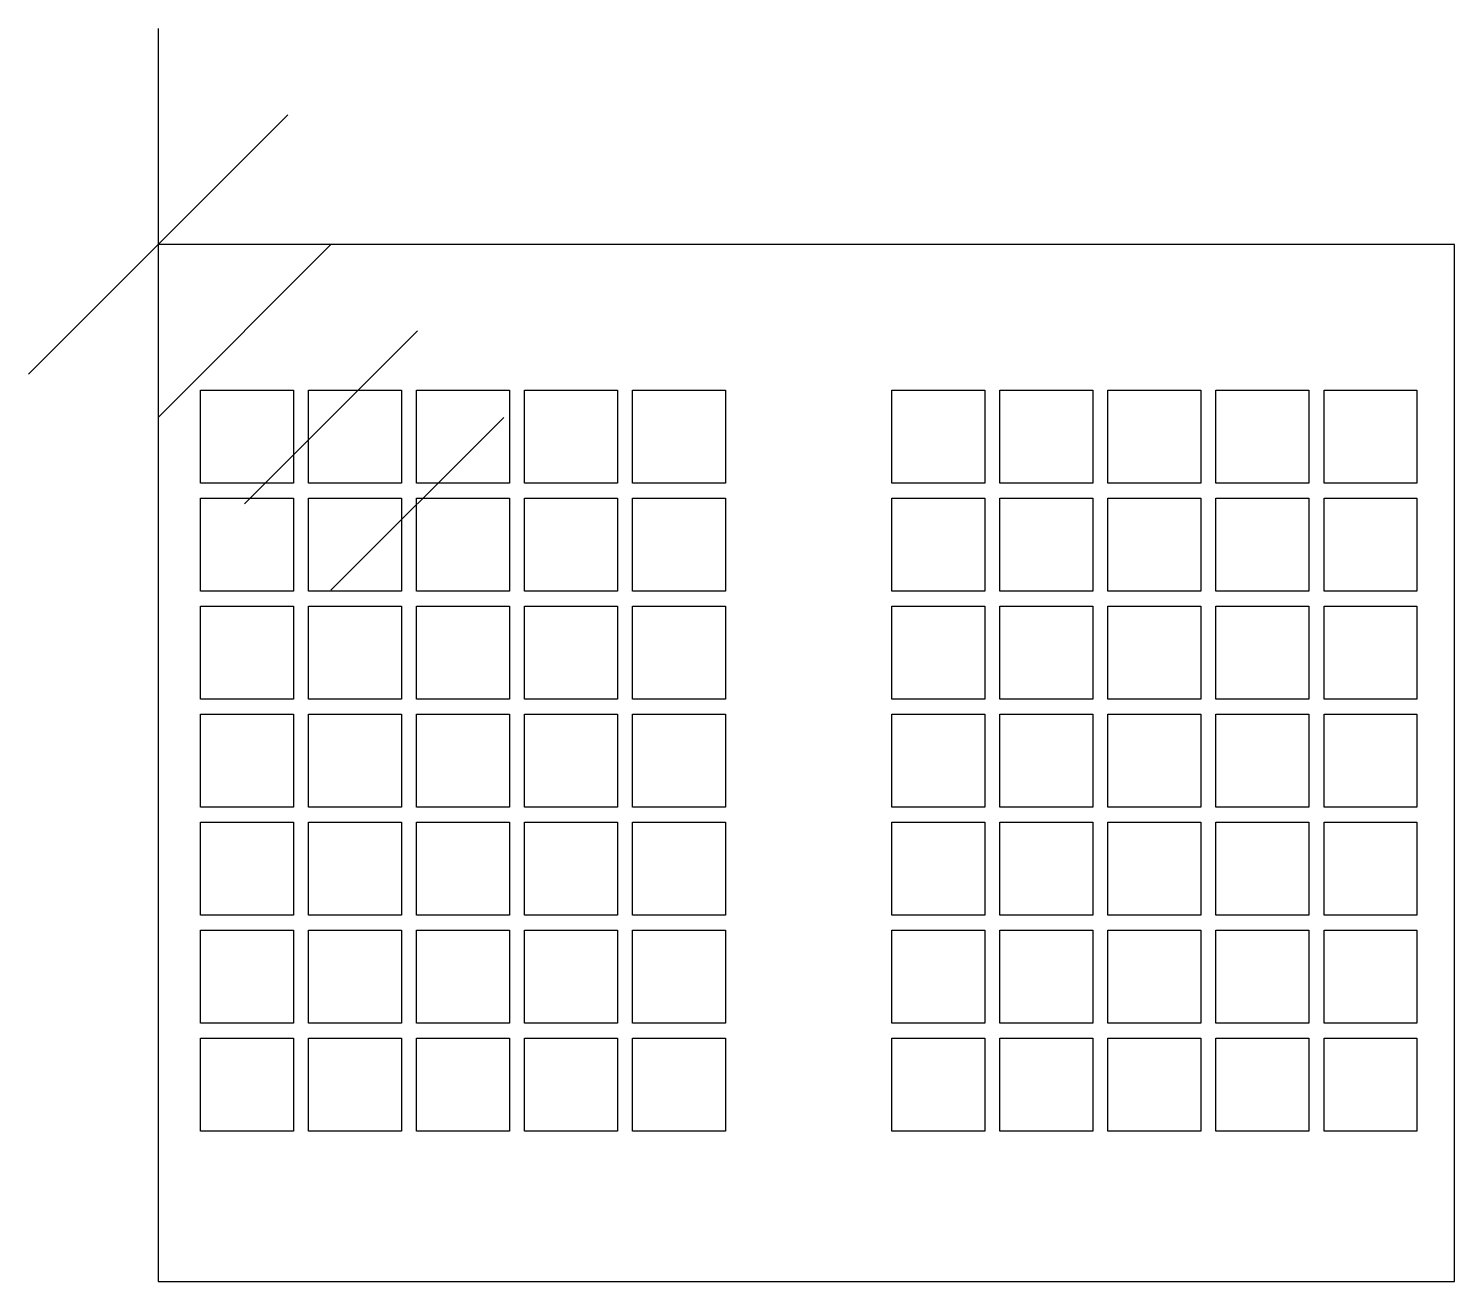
# Model space of a CAD drawing. Extents: x -3 to 30, y 255.4 to 284.4.
import ezdxf

# ---------------------------------------------------------------- set-up
doc = ezdxf.new("R2010")
doc.units = 0

msp = doc.modelspace()

# ---------------------------------------------------------------- linework, layer by layer
at = {"layer": 'Grid'}
for p, q in [((0.980469, 276.031), (3.13086, 276.031)), ((0.980469, 273.88), (0.980469, 276.031)), ((3.13086, 276.031), (3.13086, 273.88)), ((3.48047, 276.031), (5.63086, 276.031)), ((3.48047, 273.88), (3.48047, 276.031)), ((5.63086, 276.031), (5.63086, 273.88)), ((5.98047, 276.031), (8.13086, 276.031)), ((5.98047, 273.88), (5.98047, 276.031)), ((8.13086, 276.031), (8.13086, 273.88)), ((8.48047, 276.031), (10.6309, 276.031)), ((8.48047, 273.88), (8.48047, 276.031)), ((10.6309, 276.031), (10.6309, 273.88)), ((10.9805, 276.031), (13.1309, 276.031)), ((10.9805, 273.88), (10.9805, 276.031)), ((13.1309, 276.031), (13.1309, 273.88)), ((16.9805, 276.031), (19.1309, 276.031)), ((16.9805, 273.88), (16.9805, 276.031)), ((19.1309, 276.031), (19.1309, 273.88)), ((19.4805, 276.031), (21.6309, 276.031)), ((19.4805, 273.88), (19.4805, 276.031)), ((21.6309, 276.031), (21.6309, 273.88)), ((21.9805, 276.031), (24.1309, 276.031)), ((21.9805, 273.88), (21.9805, 276.031)), ((24.1309, 276.031), (24.1309, 273.88)), ((24.4805, 276.031), (26.6309, 276.031)), ((24.4805, 273.88), (24.4805, 276.031)), ((26.6309, 276.031), (26.6309, 273.88)), ((26.9824, 276.031), (29.1309, 276.031)), ((26.9824, 273.88), (26.9824, 276.031)), ((29.1309, 276.031), (29.1309, 273.88)), ((3.13086, 273.88), (0.980469, 273.88)), ((5.63086, 273.88), (3.48047, 273.88)), ((8.13086, 273.88), (5.98047, 273.88)), ((10.6309, 273.88), (8.48047, 273.88)), ((13.1309, 273.88), (10.9805, 273.88)), ((19.1309, 273.88), (16.9805, 273.88)), ((21.6309, 273.88), (19.4805, 273.88)), ((24.1309, 273.88), (21.9805, 273.88)), ((26.6309, 273.88), (24.4805, 273.88)), ((29.1309, 273.88), (26.9824, 273.88)), ((0.980469, 273.531), (3.13086, 273.531)), ((0.980469, 271.38), (0.980469, 273.531)), ((3.13086, 273.531), (3.13086, 271.38)), ((3.48047, 273.531), (5.63086, 273.531)), ((3.48047, 271.38), (3.48047, 273.531)), ((5.63086, 273.531), (5.63086, 271.38)), ((5.98047, 273.531), (8.13086, 273.531)), ((5.98047, 271.38), (5.98047, 273.531)), ((8.13086, 273.531), (8.13086, 271.38)), ((8.48047, 273.531), (10.6309, 273.531)), ((8.48047, 271.38), (8.48047, 273.531)), ((10.6309, 273.531), (10.6309, 271.38)), ((10.9805, 273.531), (13.1309, 273.531)), ((10.9805, 271.38), (10.9805, 273.531)), ((13.1309, 273.531), (13.1309, 271.38)), ((16.9805, 273.531), (19.1309, 273.531)), ((16.9805, 271.38), (16.9805, 273.531)), ((19.1309, 273.531), (19.1309, 271.38)), ((19.4805, 273.531), (21.6309, 273.531)), ((19.4805, 271.38), (19.4805, 273.531)), ((21.6309, 273.531), (21.6309, 271.38)), ((21.9805, 273.531), (24.1309, 273.531)), ((21.9805, 271.38), (21.9805, 273.531)), ((24.1309, 273.531), (24.1309, 271.38)), ((24.4805, 273.531), (26.6309, 273.531)), ((24.4805, 271.38), (24.4805, 273.531)), ((26.6309, 273.531), (26.6309, 271.38)), ((26.9824, 273.531), (29.1309, 273.531)), ((26.9824, 271.38), (26.9824, 273.531)), ((29.1309, 273.531), (29.1309, 271.38)), ((3.13086, 271.38), (0.980469, 271.38)), ((5.63086, 271.38), (3.48047, 271.38)), ((8.13086, 271.38), (5.98047, 271.38)), ((10.6309, 271.38), (8.48047, 271.38)), ((13.1309, 271.38), (10.9805, 271.38)), ((19.1309, 271.38), (16.9805, 271.38)), ((21.6309, 271.38), (19.4805, 271.38)), ((24.1309, 271.38), (21.9805, 271.38)), ((26.6309, 271.38), (24.4805, 271.38)), ((29.1309, 271.38), (26.9824, 271.38)), ((0.980469, 271.031), (3.13086, 271.031)), ((0.980469, 268.88), (0.980469, 271.031)), ((3.13086, 271.031), (3.13086, 268.88)), ((3.48047, 271.031), (5.63086, 271.031)), ((3.48047, 268.88), (3.48047, 271.031)), ((5.63086, 271.031), (5.63086, 268.88)), ((5.98047, 271.031), (8.13086, 271.031)), ((5.98047, 268.88), (5.98047, 271.031)), ((8.13086, 271.031), (8.13086, 268.88)), ((8.48047, 271.031), (10.6309, 271.031)), ((8.48047, 268.88), (8.48047, 271.031)), ((10.6309, 271.031), (10.6309, 268.88)), ((10.9805, 271.031), (13.1309, 271.031)), ((10.9805, 268.88), (10.9805, 271.031)), ((13.1309, 271.031), (13.1309, 268.88)), ((16.9805, 271.031), (19.1309, 271.031)), ((16.9805, 268.88), (16.9805, 271.031)), ((19.1309, 271.031), (19.1309, 268.88)), ((19.4805, 271.031), (21.6309, 271.031)), ((19.4805, 268.88), (19.4805, 271.031)), ((21.6309, 271.031), (21.6309, 268.88)), ((21.9805, 271.031), (24.1309, 271.031)), ((21.9805, 268.88), (21.9805, 271.031)), ((24.1309, 271.031), (24.1309, 268.88)), ((24.4805, 271.031), (26.6309, 271.031)), ((24.4805, 268.88), (24.4805, 271.031)), ((26.6309, 271.031), (26.6309, 268.88)), ((26.9824, 271.031), (29.1309, 271.031)), ((26.9824, 268.88), (26.9824, 271.031)), ((29.1309, 271.031), (29.1309, 268.88)), ((3.13086, 268.88), (0.980469, 268.88)), ((5.63086, 268.88), (3.48047, 268.88)), ((8.13086, 268.88), (5.98047, 268.88)), ((10.6309, 268.88), (8.48047, 268.88)), ((13.1309, 268.88), (10.9805, 268.88)), ((19.1309, 268.88), (16.9805, 268.88)), ((21.6309, 268.88), (19.4805, 268.88)), ((24.1309, 268.88), (21.9805, 268.88)), ((26.6309, 268.88), (24.4805, 268.88)), ((29.1309, 268.88), (26.9824, 268.88)), ((0.980469, 268.531), (3.13086, 268.531)), ((0.980469, 266.38), (0.980469, 268.531)), ((3.13086, 268.531), (3.13086, 266.38)), ((3.48047, 268.531), (5.63086, 268.531)), ((3.48047, 266.38), (3.48047, 268.531)), ((5.63086, 268.531), (5.63086, 266.38)), ((5.98047, 268.531), (8.13086, 268.531)), ((5.98047, 266.38), (5.98047, 268.531)), ((8.13086, 268.531), (8.13086, 266.38)), ((8.48047, 268.531), (10.6309, 268.531)), ((8.48047, 266.38), (8.48047, 268.531)), ((10.6309, 268.531), (10.6309, 266.38)), ((10.9805, 268.531), (13.1309, 268.531)), ((10.9805, 266.38), (10.9805, 268.531)), ((13.1309, 268.531), (13.1309, 266.38)), ((16.9805, 268.531), (19.1309, 268.531)), ((16.9805, 266.38), (16.9805, 268.531)), ((19.1309, 268.531), (19.1309, 266.38)), ((19.4805, 268.531), (21.6309, 268.531)), ((19.4805, 266.38), (19.4805, 268.531)), ((21.6309, 268.531), (21.6309, 266.38)), ((21.9805, 268.531), (24.1309, 268.531)), ((21.9805, 266.38), (21.9805, 268.531)), ((24.1309, 268.531), (24.1309, 266.38)), ((24.4805, 268.531), (26.6309, 268.531)), ((24.4805, 266.38), (24.4805, 268.531)), ((26.6309, 268.531), (26.6309, 266.38)), ((26.9824, 268.531), (29.1309, 268.531)), ((26.9824, 266.38), (26.9824, 268.531)), ((29.1309, 268.531), (29.1309, 266.38)), ((3.13086, 266.38), (0.980469, 266.38)), ((5.63086, 266.38), (3.48047, 266.38)), ((8.13086, 266.38), (5.98047, 266.38)), ((10.6309, 266.38), (8.48047, 266.38)), ((13.1309, 266.38), (10.9805, 266.38)), ((19.1309, 266.38), (16.9805, 266.38)), ((21.6309, 266.38), (19.4805, 266.38)), ((24.1309, 266.38), (21.9805, 266.38)), ((26.6309, 266.38), (24.4805, 266.38)), ((29.1309, 266.38), (26.9824, 266.38)), ((0.980469, 266.031), (3.13086, 266.031)), ((0.980469, 263.88), (0.980469, 266.031)), ((3.13086, 266.031), (3.13086, 263.88)), ((3.48047, 266.031), (5.63086, 266.031)), ((3.48047, 263.88), (3.48047, 266.031)), ((5.63086, 266.031), (5.63086, 263.88)), ((5.98047, 266.031), (8.13086, 266.031)), ((5.98047, 263.88), (5.98047, 266.031)), ((8.13086, 266.031), (8.13086, 263.88)), ((8.48047, 266.031), (10.6309, 266.031)), ((8.48047, 263.88), (8.48047, 266.031)), ((10.6309, 266.031), (10.6309, 263.88)), ((10.9805, 266.031), (13.1309, 266.031)), ((10.9805, 263.88), (10.9805, 266.031)), ((13.1309, 266.031), (13.1309, 263.88)), ((16.9805, 266.031), (19.1309, 266.031)), ((16.9805, 263.88), (16.9805, 266.031)), ((19.1309, 266.031), (19.1309, 263.88)), ((19.4805, 266.031), (21.6309, 266.031)), ((19.4805, 263.88), (19.4805, 266.031)), ((21.6309, 266.031), (21.6309, 263.88)), ((21.9805, 266.031), (24.1309, 266.031)), ((21.9805, 263.88), (21.9805, 266.031)), ((24.1309, 266.031), (24.1309, 263.88)), ((24.4805, 266.031), (26.6309, 266.031)), ((24.4805, 263.88), (24.4805, 266.031)), ((26.6309, 266.031), (26.6309, 263.88)), ((26.9824, 266.031), (29.1309, 266.031)), ((26.9824, 263.88), (26.9824, 266.031)), ((29.1309, 266.031), (29.1309, 263.88)), ((3.13086, 263.88), (0.980469, 263.88)), ((5.63086, 263.88), (3.48047, 263.88)), ((8.13086, 263.88), (5.98047, 263.88)), ((10.6309, 263.88), (8.48047, 263.88)), ((13.1309, 263.88), (10.9805, 263.88)), ((19.1309, 263.88), (16.9805, 263.88)), ((21.6309, 263.88), (19.4805, 263.88)), ((24.1309, 263.88), (21.9805, 263.88)), ((26.6309, 263.88), (24.4805, 263.88)), ((29.1309, 263.88), (26.9824, 263.88)), ((0.980469, 263.531), (3.13086, 263.531)), ((0.980469, 261.382), (0.980469, 263.531)), ((3.13086, 263.531), (3.13086, 261.382)), ((3.48047, 263.531), (5.63086, 263.531)), ((3.48047, 261.382), (3.48047, 263.531)), ((5.63086, 263.531), (5.63086, 261.382)), ((5.98047, 263.531), (8.13086, 263.531)), ((5.98047, 261.382), (5.98047, 263.531)), ((8.13086, 263.531), (8.13086, 261.382)), ((8.48047, 263.531), (10.6309, 263.531)), ((8.48047, 261.382), (8.48047, 263.531)), ((10.6309, 263.531), (10.6309, 261.382)), ((10.9805, 263.531), (13.1309, 263.531)), ((10.9805, 261.382), (10.9805, 263.531)), ((13.1309, 263.531), (13.1309, 261.382)), ((16.9805, 263.531), (19.1309, 263.531)), ((16.9805, 261.382), (16.9805, 263.531)), ((19.1309, 263.531), (19.1309, 261.382)), ((19.4805, 263.531), (21.6309, 263.531)), ((19.4805, 261.382), (19.4805, 263.531)), ((21.6309, 263.531), (21.6309, 261.382)), ((21.9805, 263.531), (24.1309, 263.531)), ((21.9805, 261.382), (21.9805, 263.531)), ((24.1309, 263.531), (24.1309, 261.382)), ((24.4805, 263.531), (26.6309, 263.531)), ((24.4805, 261.382), (24.4805, 263.531)), ((26.6309, 263.531), (26.6309, 261.382)), ((26.9824, 263.531), (29.1309, 263.531)), ((26.9824, 261.382), (26.9824, 263.531)), ((29.1309, 263.531), (29.1309, 261.382)), ((3.13086, 261.382), (0.980469, 261.382)), ((5.63086, 261.382), (3.48047, 261.382)), ((8.13086, 261.382), (5.98047, 261.382)), ((10.6309, 261.382), (8.48047, 261.382)), ((13.1309, 261.382), (10.9805, 261.382)), ((19.1309, 261.382), (16.9805, 261.382)), ((21.6309, 261.382), (19.4805, 261.382)), ((24.1309, 261.382), (21.9805, 261.382)), ((26.6309, 261.382), (24.4805, 261.382)), ((29.1309, 261.382), (26.9824, 261.382)), ((0.980469, 261.033), (3.13086, 261.033)), ((0.980469, 258.882), (0.980469, 261.033)), ((3.13086, 261.033), (3.13086, 258.882)), ((3.48047, 261.033), (5.63086, 261.033)), ((3.48047, 258.882), (3.48047, 261.033)), ((5.63086, 261.033), (5.63086, 258.882)), ((5.98047, 261.033), (8.13086, 261.033)), ((5.98047, 258.882), (5.98047, 261.033)), ((8.13086, 261.033), (8.13086, 258.882)), ((8.48047, 261.033), (10.6309, 261.033)), ((8.48047, 258.882), (8.48047, 261.033)), ((10.6309, 261.033), (10.6309, 258.882)), ((10.9805, 261.033), (13.1309, 261.033)), ((10.9805, 258.882), (10.9805, 261.033)), ((13.1309, 261.033), (13.1309, 258.882)), ((16.9805, 261.033), (19.1309, 261.033)), ((16.9805, 258.882), (16.9805, 261.033)), ((19.1309, 261.033), (19.1309, 258.882)), ((19.4805, 261.033), (21.6309, 261.033)), ((19.4805, 258.882), (19.4805, 261.033)), ((21.6309, 261.033), (21.6309, 258.882)), ((21.9805, 261.033), (24.1309, 261.033)), ((21.9805, 258.882), (21.9805, 261.033)), ((24.1309, 261.033), (24.1309, 258.882)), ((24.4805, 261.033), (26.6309, 261.033)), ((24.4805, 258.882), (24.4805, 261.033)), ((26.6309, 261.033), (26.6309, 258.882)), ((26.9824, 261.033), (29.1309, 261.033)), ((26.9824, 258.882), (26.9824, 261.033)), ((29.1309, 261.033), (29.1309, 258.882)), ((3.13086, 258.882), (0.980469, 258.882)), ((5.63086, 258.882), (3.48047, 258.882)), ((8.13086, 258.882), (5.98047, 258.882)), ((10.6309, 258.882), (8.48047, 258.882)), ((13.1309, 258.882), (10.9805, 258.882)), ((19.1309, 258.882), (16.9805, 258.882)), ((21.6309, 258.882), (19.4805, 258.882)), ((24.1309, 258.882), (21.9805, 258.882)), ((26.6309, 258.882), (24.4805, 258.882)), ((29.1309, 258.882), (26.9824, 258.882))]:
    msp.add_line(p, q, dxfattribs=at)
at = {"layer": 'Layer 1'}
for p, q in [((0, 284.4), (0, 274.4)), ((3, 282.4), (-3, 276.4)), ((4, 279.4), (0, 275.4)), ((6, 277.4), (2, 273.4)), ((8, 275.4), (4, 271.4))]:
    msp.add_line(p, q, dxfattribs=at)
at = {"layer": 'Outline'}
for p, q in [((30, 279.4), (0, 279.4)), ((0, 279.4), (0, 255.4)), ((30, 255.4), (30, 279.4)), ((0, 255.4), (30, 255.4))]:
    msp.add_line(p, q, dxfattribs=at)

doc.saveas('drawing.dxf')
